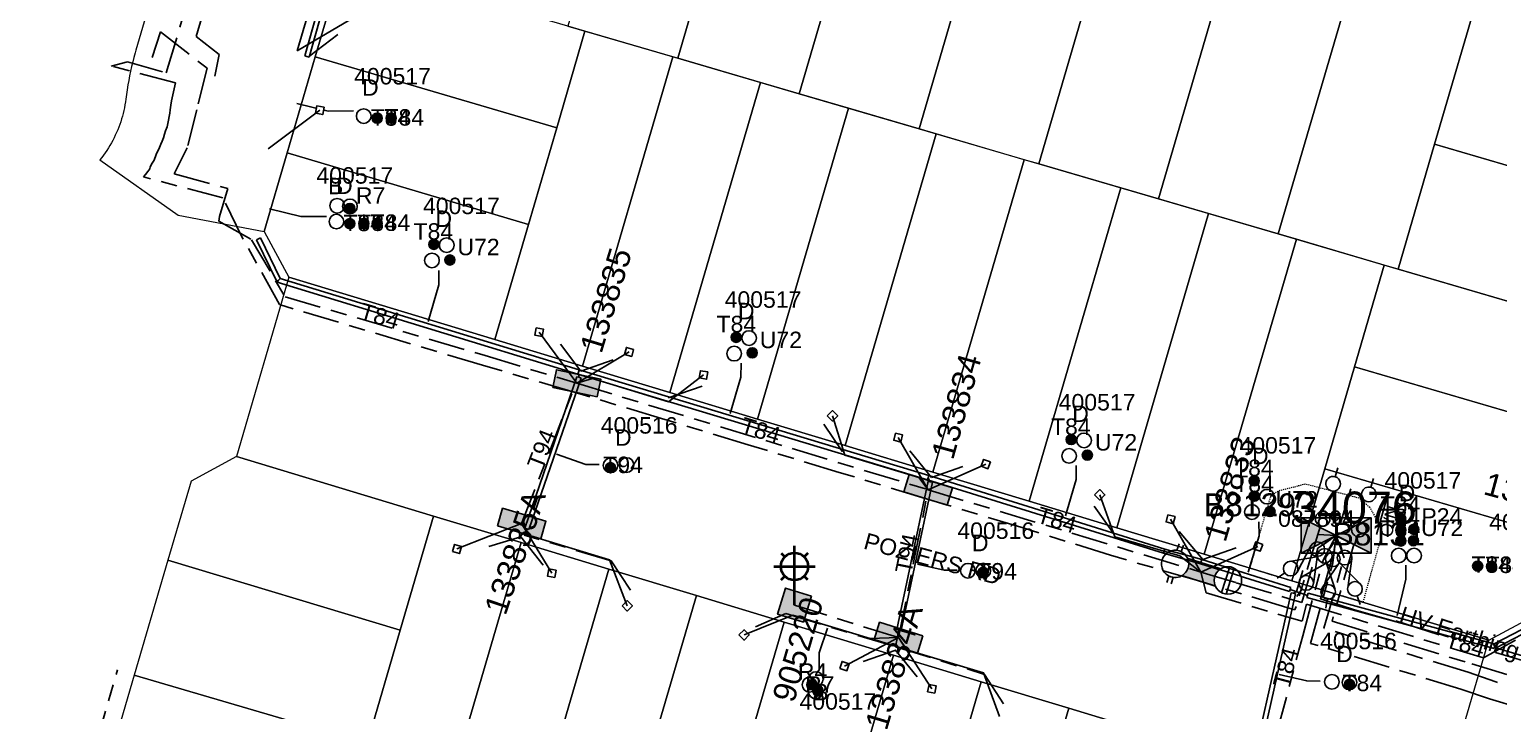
# Model space of a CAD drawing. Header units: metres. Extents: x 302050 to 303650, y 6239465 to 6240758.
# Drawn here: x 302141 to 302301.6, y 6239894.9 to 6239969.4 of the extents above; entities that cross this region are included whole.
import ezdxf
from ezdxf.enums import TextEntityAlignment as Align

# ---------------------------------------------------------------- set-up
doc = ezdxf.new("R2010")
doc.units = ezdxf.units.M
for name, pattern in [('Cable Exist UG', [8.2, 4, -1.2, 1.8, -1.2]), ('HIDDEN', [0.375, 0.25, -0.125]), ('HIDDEN2', [0.1875, 0.125, -0.0625])]:
    doc.linetypes.add(name, pattern=pattern)
doc.layers.get('0').update_dxf_attribs({"color": 6})
for name, color, linetype, lineweight in [('Cadastre Land Parcels_SP_EXT', 9, 'Continuous', 5), ('Cadastre Other Property_SP_EXT', 9, 'HIDDEN', 5), ('Cadastre Roads_SP_EXT', 9, 'Continuous', 5)]:
    doc.layers.add(name, color=color, linetype=linetype, lineweight=lineweight)
for name, color, linetype in [('Duct_SP_EXT', 7, 'Continuous'), ('Equip_HV_EXT', 7, 'Continuous'), ('Equip_LV_EXT', 7, 'Continuous'), ('Equip_SP_SL_EXT', 7, 'Continuous'), ('Mains_HV_EXT', 7, 'Continuous'), ('Mains_LV_EXT', 7, 'Continuous'), ('Mains_LV_SL_EXT', 7, 'Continuous'), ('Notes', 7, 'Continuous'), ('Services_SP_EXT', 7, 'Continuous'), ('Sub_SP_EXT', 7, 'Continuous'), ('SupportsUG_SP_LV_EXT', 7, 'Continuous'), ('SupportsUG_SP_LV_SL_EXT', 7, 'Continuous'), ('Trench_SP_EXT', 7, 'Continuous')]:
    doc.layers.add(name, color=color, linetype=linetype)
doc.styles.add('COLUMN_LABEL', font='arial.ttf')
doc.styles.add('iecARIAL', font='arial.ttf', dxfattribs={"height": 2})
doc.styles.add('POLE_LABEL', font='arial.ttf')
doc.styles.get("Standard").update_dxf_attribs({"font": 'arial.ttf'})
doc.styles.add('SWITCH_LABEL', font='arial.ttf', dxfattribs={"height": 2.5})
doc.linetypes.add('Cable E UG', pattern='A,6,-0.5,["E",Standard,S=1.7,R=0,X=0.5,Y=-1],-2.9', length=9.4)

# ---------------------------------------------------------------- blocks, each defined once
blk = doc.blocks.new('SUB_PADMOUNT_EXT')
for points in [[(0, 0), (-3.84, 1.92), (-3.84, -1.92)], [(0, 0), (3.84, 1.92), (3.84, -1.92)]]:
    blk.add_hatch(color=256).paths.add_polyline_path(points)
for p, q in [((3.84, 1.92), (-3.84, -1.92)), ((-3.84, 1.92), (3.84, -1.92))]:
    blk.add_line(p, q)
blk.add_lwpolyline([(-3.84, -1.92), (3.84, -1.92), (3.84, 1.92), (-3.84, 1.92)], close=True)
for tag, height, flags, p in [('ASSET_NUM', 3.5, 8, (2, 2)), ('STREET_CODE', 0.2, 9, (1.5, 0)), ('CONSTRUCTED_VOLTAGE', 0.2, 9, (1.5, -0.2)), ('OPERATING_VOLTAGE', 0.2, 9, (1.5, -0.6)), ('ORIENTATION', 0.2, 9, (1.5, -0.8)), ('OWNED_BY', 0.2, 9, (1.5, -1)), ('OPERATED_BY', 0.2, 9, (1.5, -1.2)), ('SECONDARY_VOLTAGE', 0.2, 9, (1.5, -1.6)), ('NO_PHASES', 0.2, 9, (1.5, -0.4)), ('MAINTAINED_BY', 0.2, 9, (1.5, -1.4)), ('STATE', 0.2, 9, (1.5, -1.8)), ('SUBSTATION_TYPE', 0.2, 9, (1.5, -2.2)), ('STREETNAME', 0.2, 9, (1.5, -3)), ('SUBURB', 0.2, 9, (1.5, -3.2)), ('PARENT', 0.2, 9, (1.5, -2)), ('USAGE', 0.2, 9, (1.5, -2.4)), ('LEGEND', 0.2, 9, (1.5, -2.6)), ('LOCATION', 0.2, 9, (1.5, -2.8)), ('Z', 0.2, 1, (1.5, -3.6)), ('NOTES', 0.2, 9, (1.5, -3.4))]:
    blk.add_attdef(tag, text='', height=height, dxfattribs=dict(flags=flags)).set_placement(p, align=Align.MIDDLE_LEFT)
blk = doc.blocks.new('COLUMN_EXT')
blk.add_hatch(color=256).paths.add_polyline_path([(-1.49, 1.48), (-1.49, -1.49), (1.48, -1.49), (1.48, 1.48)])
blk.add_lwpolyline([(-1.49, -1.49), (1.48, -1.49), (1.48, 1.48), (-1.49, 1.48)], close=True)
for tag, height, style, flags, p in [('ASSET_NUM', 2.5, 'COLUMN_LABEL', 8, (2, 2)), ('STRUCTURE_PLANT_NUMBER', 0.2, 'POLE_LABEL', 9, (1.81, 0.03)), ('STREET_CODE', 0.2, 'COLUMN_LABEL', 9, (1.81, -0.2))]:
    blk.add_attdef(tag, text='', height=height, dxfattribs=dict(style=style, flags=flags)).set_placement(p, align=Align.MIDDLE_LEFT)
at = {"flags": 9}
for tag, p in [('COLUMN_TYPE', (1.81, -0.4)), ('OWNED_BY', (1.81, -0.6)), ('STATE', (1.81, -0.8)), ('USAGE', (1.81, -1)), ('STREETNAME', (1.81, -1.6)), ('LEGEND', (1.81, -1.2)), ('LOCATION', (1.81, -1.4)), ('SUBURB', (1.81, -1.8)), ('NOTES', (1.81, -2))]:
    blk.add_attdef(tag, text='', height=0.2, dxfattribs=at).set_placement(p, align=Align.MIDDLE_LEFT)
at = {"flags": 1}
blk.add_attdef('Z', (1.81, -2.35), '', height=0.2, dxfattribs=at)
blk = doc.blocks.new('PILLAR_EXT')
blk.add_hatch(color=256).paths.add_polyline_path([(-2.475, 0.99), (-2.475, -0.99), (2.475, -0.99), (2.475, 0.99)])
blk.add_lwpolyline([(-2.475, -0.99), (2.475, -0.99), (2.475, 0.99), (-2.475, 0.99)], close=True)
at = {"style": 'iecARIAL', "flags": 8}
blk.add_attdef('ASSET_NUM', (1.5, 3.5), '', height=2.5, dxfattribs=at)
for tag, p, flags in [('OWNED_BY', (0, -0.2), 9), ('STATE', (0, -0.4), 9), ('SUPPORT_TYPE', (0, -0.6), 9), ('STREETNAME', (0, -1.8), 9), ('USAGE', (0, -0.8), 9), ('LEGEND', (0, -1), 9), ('LOCATION', (0, -1.2), 9), ('NOTES', (0, -1.4), 9), ('PARENT', (0, -1.6), 9), ('SUBURB', (0, -2), 1)]:
    blk.add_attdef(tag, p, '', height=0.2, dxfattribs=dict(flags=flags))
blk = doc.blocks.new('DUCT_EXT')
blk.add_circle((0, 0.8), 0.8)
at = {"flags": 1}
blk.add_attdef('Z', (0, 0), '', height=0.2, dxfattribs=at)
at = {"flags": 9}
for tag, p in [('DUCT_CODE', (0, 0)), ('XSECT_TYPE', (0, -0.2)), ('STATE', (0, -0.6)), ('FB_REFERENCE', (0, -0.4)), ('NOTES', (0, -0.8))]:
    blk.add_attdef(tag, text='', height=0.2, dxfattribs=at).set_placement(p, align=Align.MIDDLE_LEFT)
blk = doc.blocks.new('SL_LANTERN_EXT')
at = {"lineweight": 40}
for p, q in [((0, 1.97), (0, 6.47)), ((-1.46, 5.68), (-1.06, 5.28)), ((1.46, 5.68), (1.06, 5.28)), ((-2.25, 4.22), (2.25, 4.22)), ((-1.46, 2.76), (-1.06, 3.16)), ((0, 0), (0, 2.72)), ((1.46, 2.76), (1.06, 3.16))]:
    blk.add_line(p, q, dxfattribs=at)
blk.add_circle((0, 4.22), 1.5, dxfattribs=at)
at = {"style": 'iecARIAL', "flags": 9}
blk.add_attdef('ASSET_NUM', (1.5, 1.5), '', height=2.5, dxfattribs=at)
for tag, p, height, flags in [('OPERATING_VOLTAGE', (0.98, -1.65), 0.2, 9), ('CONSTRUCTED_VOLTAGE', (0.98, -0.65), 0.2, 9), ('CONTROL_TYPE', (0.98, -0.85), 0.2, 9), ('LANTERN_PURPOSE', (0.98, -1.05), 0.2, 9), ('LANTERN_TYPE', (0.98, -1.25), 0.2, 9), ('NO_PHASES', (0.98, -1.45), 0.2, 9), ('LNUMBER', (2.18, -3.25), 2.5, 8), ('ORIENTATION', (0.98, -1.85), 0.2, 9), ('OWNED_BY', (0.98, -2.05), 0.2, 9), ('STATE', (0.98, -2.25), 0.2, 9), ('USAGE', (0.98, -2.45), 0.2, 9), ('CEXIST', (0.98, -2.65), 0.2, 9), ('CNEW', (0.98, -2.85), 0.2, 9), ('CNUMBER', (0.98, -3.05), 0.2, 9), ('CREMOVE', (0.98, -3.25), 0.2, 9), ('CREPLACE', (0.98, -3.45), 0.2, 9), ('LKINGHEIGHT', (0.98, -3.65), 0.2, 9), ('LBRACKET', (0.98, -3.85), 0.2, 9), ('LBRACKETVOCAB', (0.98, -4.05), 0.2, 9), ('LCATEGORY', (0.98, -4.25), 0.2, 9), ('LCHARGE1', (0.98, -4.45), 0.2, 9), ('LCHARGE1PERCENT', (0.98, -4.65), 0.2, 9), ('LCHARGE2', (0.98, -4.85), 0.2, 9), ('LCHARGE2PERCENT', (0.98, -5.05), 0.2, 9), ('LCHARGE3', (0.98, -5.25), 0.2, 9), ('LCHARGE3PERCENT', (0.98, -5.45), 0.2, 9), ('LEXIST', (0.98, -5.65), 0.2, 9), ('LLAMP', (0.98, -5.85), 0.2, 9), ('LLAMPVOCAB', (0.98, -6.05), 0.2, 9), ('LMAST', (0.98, -6.25), 0.2, 9), ('LMASTVOCAB', (0.98, -6.45), 0.2, 9), ('LNEW', (0.98, -6.65), 0.2, 9), ('LANTNUMBER', (0.98, -6.85), 0.2, 9), ('LOUTREACH', (0.98, -7.25), 0.2, 9), ('LOUTREACHVOCAB', (0.98, -7.45), 0.2, 9), ('LRATECODE', (0.98, -7.65), 0.2, 9), ('LREMOVE', (0.98, -7.85), 0.2, 9), ('LREPLACE', (0.98, -8.05), 0.2, 9), ('STREETNAME', (0.98, -9.25), 0.2, 9), ('SUBURB', (0.98, -9.45), 0.2, 1), ('LTYPE', (0.98, -8.25), 0.2, 9), ('LTYPEVOCAB', (0.98, -8.45), 0.2, 9), ('LEGEND', (0.98, -8.65), 0.2, 9), ('LOCATION', (0.98, -8.85), 0.2, 9), ('NOTES', (0.98, -9.05), 0.2, 9)]:
    blk.add_attdef(tag, p, '', height=height, dxfattribs=dict(flags=flags))
blk = doc.blocks.new('CCP_EXT')
at = {"flags": 9}
for tag, p in [('LIFE_SUPPORT', (0, -1.6)), ('STATE', (0, -1.8)), ('NOTES', (0, -2))]:
    blk.add_attdef(tag, text='', height=0.2, dxfattribs=at).set_placement(p, align=Align.MIDDLE_LEFT)
blk.add_wipeout([(0, 0.57), (0.57, 0), (0, -0.57), (-0.57, 0)])
blk.add_lwpolyline([(-0.57, 0), (0, 0.57), (0.57, 0), (0, -0.57), (-0.57, 0)])
at = {"flags": 1}
blk.add_attdef('Z', (0, 0), '', height=0.2, dxfattribs=at)
at = {"flags": 9}
for tag, p in [('CCP_TYPE', (0, 0)), ('CONSTRUCTED_VOLTAGE', (0, -0.2)), ('OPERATING_VOLTAGE', (0, -0.6)), ('ORIENTATION', (0, -0.8)), ('OWNED_BY', (0, -1)), ('NO_PHASES', (0, -0.4)), ('USAGE', (0, -1.2)), ('LEGEND', (0, -1.4))]:
    blk.add_attdef(tag, text='', height=0.2, dxfattribs=at).set_placement(p, align=Align.MIDDLE_LEFT)
blk = doc.blocks.new('LV_UG_DFUSE_CLOSED_EXT')
for points in [[(1, 0), (0, 0)], [(5.04, 0.73), (2.16, -0.72)], [(5.05, -0.71), (2.16, 0.72)], [(6.2, 0.01), (7.2, 0.01)]]:
    blk.add_lwpolyline(points)
for centre in [(1.8, 0), (5.4, 0.01)]:
    blk.add_circle(centre, 0.8)
at = {"flags": 9}
for tag, p in [('ACTUAL_STATUS', (0, 0)), ('CONSTRUCTED_VOLTAGE', (0, -0.2)), ('OPERATING_VOLTAGE', (0, -0.6)), ('ORIENTATION', (0, -0.8)), ('STATE', (0, -1)), ('SWITCH_TYPE', (0, -1.2)), ('NO_PHASES', (0, -0.4)), ('USAGE', (0, -1.4)), ('NOTES', (0, -1.6))]:
    blk.add_attdef(tag, text='', height=0.2, dxfattribs=at).set_placement(p, align=Align.MIDDLE_LEFT)
at = {"flags": 1}
blk.add_attdef('Z', (0, 0), '', height=0.2, dxfattribs=at)
blk = doc.blocks.new('LV_UG_LINKS_OPEN_EXT')
for p, q in [((-0.25, 1.47), (-0.25, 2.22)), ((0.25, 1.47), (0.25, 2.22)), ((-0.25, -1.47), (-0.25, -2.22)), ((0.25, -1.47), (0.25, -2.22))]:
    blk.add_line(p, q)
at = {"flags": 9}
for tag, p in [('ACTUAL_STATUS', (0, 0)), ('CONSTRUCTED_VOLTAGE', (0, -0.2)), ('OPERATING_VOLTAGE', (0, -0.6)), ('ORIENTATION', (0, -0.8)), ('STATE', (0, -1)), ('SWITCH_TYPE', (0, -1.2)), ('NO_PHASES', (0, -0.4)), ('USAGE', (0, -1.4)), ('NOTES', (0, -1.6))]:
    blk.add_attdef(tag, text='', height=0.2, dxfattribs=at).set_placement(p, align=Align.MIDDLE_LEFT)
at = {"flags": 1}
blk.add_attdef('Z', (0, 0), '', height=0.2, dxfattribs=at)
blk.add_wipeout([(-0.25, 1.47), (-0.43, 1.43), (-0.61, 1.36), (-0.77, 1.28), (-0.93, 1.17), (-1.07, 1.05), (-1.19, 0.9), (-1.29, 0.75), (-1.38, 0.58), (-1.44, 0.4), (-1.48, 0.22), (-1.49, 0.03), (-1.49, -0.16), (-1.45, -0.34), (-1.4, -0.52), (-1.32, -0.69), (-1.23, -0.85), (-1.11, -1), (-0.98, -1.13), (-0.83, -1.24), (-0.66, -1.34), (-0.49, -1.41), (-0.31, -1.46), (-0.13, -1.49), (0.06, -1.49), (0.25, -1.47), (0.43, -1.43), (0.61, -1.36), (0.77, -1.28), (0.93, -1.17), (1.07, -1.05), (1.19, -0.9), (1.29, -0.75), (1.38, -0.58), (1.44, -0.4), (1.48, -0.22), (1.49, -0.03), (1.49, 0.16), (1.45, 0.34), (1.4, 0.52), (1.32, 0.69), (1.23, 0.85), (1.11, 1), (0.98, 1.13), (0.83, 1.24), (0.66, 1.34), (0.49, 1.41), (0.31, 1.46), (0.13, 1.49), (-0.06, 1.49)])
blk.add_lwpolyline([(0, -1.49, 1), (0, 1.49, 1)], format="xyb", close=True)
blk = doc.blocks.new('LV_UG_LINKS_CLOSED_EXT')
blk.add_wipeout([(-1.06, 1.06), (-1.18, 0.92), (-1.29, 0.76), (-1.37, 0.59), (-1.43, 0.42), (-1.48, 0.23), (-1.49, 0.05), (-1.49, -0.14), (-1.46, -0.33), (-1.41, -0.51), (-1.33, -0.68), (-1.24, -0.84), (-1.12, -0.99), (-0.99, -1.12), (-0.84, -1.24), (-0.68, -1.33), (-0.51, -1.41), (-0.33, -1.46), (-0.14, -1.49), (0.05, -1.49), (0.23, -1.48), (0.42, -1.43), (0.59, -1.37), (0.76, -1.29), (0.92, -1.18), (1.06, -1.06), (1.18, -0.92), (1.29, -0.76), (1.37, -0.59), (1.43, -0.42), (1.48, -0.23), (1.49, -0.05), (1.49, 0.14), (1.46, 0.33), (1.41, 0.51), (1.33, 0.68), (1.24, 0.84), (1.12, 0.99), (0.99, 1.12), (0.84, 1.24), (0.68, 1.33), (0.51, 1.41), (0.33, 1.46), (0.14, 1.49), (-0.05, 1.49), (-0.23, 1.48), (-0.42, 1.43), (-0.59, 1.37), (-0.76, 1.29), (-0.92, 1.18)])
for p, q in [((-0.25, -1.48), (-0.25, 1.48)), ((0.25, -1.48), (0.25, 1.48))]:
    blk.add_line(p, q)
blk.add_circle((0, 0), 1.5)
at = {"flags": 9}
for tag, p in [('ACTUAL_STATUS', (0, 0)), ('CONSTRUCTED_VOLTAGE', (0, -0.2)), ('OPERATING_VOLTAGE', (0, -0.6)), ('ORIENTATION', (0, -0.8)), ('STATE', (0, -1)), ('SWITCH_TYPE', (0, -1.2)), ('NO_PHASES', (0, -0.4)), ('USAGE', (0, -1.4)), ('NOTES', (0, -1.6))]:
    blk.add_attdef(tag, text='', height=0.2, dxfattribs=at).set_placement(p, align=Align.MIDDLE_LEFT)
at = {"flags": 1}
blk.add_attdef('Z', (0, 0), '', height=0.2, dxfattribs=at)
blk = doc.blocks.new('SWG_HOLEC_SU_EXT')
blk.add_line((1.8, -2), (5.8, -2))
for points in [[(1, 0), (0, 0)], [(6.6, 0), (7.6, 0)]]:
    blk.add_lwpolyline(points)
for points in [[(1.8, -0.8, 1), (1.8, 0.8, 1)], [(5.8, -0.8, 1), (5.8, 0.8, 1)]]:
    blk.add_lwpolyline(points, format="xyb", close=True)
at = {"style": 'SWITCH_LABEL', "flags": 8}
blk.add_attdef('ASSET_NUM', text='', height=2.5, rotation=179.9544, dxfattribs=at).set_placement((-2.4, 0), align=Align.MIDDLE_LEFT)
at = {"flags": 1}
blk.add_attdef('Z', (0, 0), '', height=0.2, dxfattribs=at)
at = {"flags": 9}
for tag, p in [('ACTUAL_STATUS', (0, -0.4)), ('CONSTRUCTED_VOLTAGE', (0, -0.6)), ('OPERATING_VOLTAGE', (0, -1)), ('ORIENTATION', (0, -1.2)), ('OWNED_BY', (0, -1.4)), ('NO_PHASES', (0, -0.8)), ('PARENT', (0, -1.6)), ('STATE', (0, -1.8)), ('SWITCH_TYPE', (0, -2)), ('STREETNAME', (0, -2.6)), ('SUBURB', (0, -2.8)), ('USAGE', (0, -2.2)), ('LOCATION', (0, -2.4)), ('NOTES', (0, -3))]:
    blk.add_attdef(tag, text='', height=0.2, dxfattribs=at).set_placement(p, align=Align.MIDDLE_LEFT)
at = {"style": 'SWITCH_LABEL', "flags": 9}
blk.add_attdef('STREET_CODE', text='', height=0.2, dxfattribs=at).set_placement((0, -0.2), align=Align.MIDDLE_LEFT)
blk = doc.blocks.new('SWG_HOLEC_SU_NO_EXT')
blk.add_line((1.8, -2), (5.8, -2))
for points in [[(1, 0), (0, 0)], [(6.6, 0), (7.6, 0)]]:
    blk.add_lwpolyline(points)
for points in [[(1.8, -0.8, 1), (1.8, 0.8, 1)], [(5.8, -0.8, 1), (5.8, 0.8, 1)]]:
    blk.add_lwpolyline(points, format="xyb", close=True)
at = {"insert": (5.31, -3.64), "char_height": 1.4, "width": 3.8863, "attachment_point": 1, "rotation": 180}
blk.add_mtext('{\\fArial|b0|i0|c0|p34;N/O}', dxfattribs=at)
at = {"style": 'SWITCH_LABEL', "flags": 8}
blk.add_attdef('ASSET_NUM', text='', height=2.5, rotation=179.9544, dxfattribs=at).set_placement((-2.4, 0), align=Align.MIDDLE_LEFT)
at = {"flags": 1}
blk.add_attdef('Z', (0, 0), '', height=0.2, dxfattribs=at)
at = {"flags": 9}
for tag, p in [('ACTUAL_STATUS', (0, -0.4)), ('CONSTRUCTED_VOLTAGE', (0, -0.6)), ('OPERATING_VOLTAGE', (0, -1)), ('ORIENTATION', (0, -1.2)), ('OWNED_BY', (0, -1.4)), ('NO_PHASES', (0, -0.8)), ('PARENT', (0, -1.6)), ('STATE', (0, -1.8)), ('SWITCH_TYPE', (0, -2)), ('STREETNAME', (0, -2.6)), ('SUBURB', (0, -2.8)), ('USAGE', (0, -2.2)), ('LOCATION', (0, -2.4)), ('NOTES', (0, -3))]:
    blk.add_attdef(tag, text='', height=0.2, dxfattribs=at).set_placement(p, align=Align.MIDDLE_LEFT)
at = {"style": 'SWITCH_LABEL', "flags": 9}
blk.add_attdef('STREET_CODE', text='', height=0.2, dxfattribs=at).set_placement((0, -0.2), align=Align.MIDDLE_LEFT)
blk = doc.blocks.new('CABLE_LARGE_EXT')
h = blk.add_hatch(color=256)
edge = h.paths.add_edge_path()
edge.add_arc((0, 0.55), 0.55, 0, 360)
blk.add_circle((0, 0.55), 0.55)
at = {"flags": 1}
blk.add_attdef('Z', (0, 0), '', height=0.2, dxfattribs=at)
at = {"flags": 9}
for tag, p in [('COND_CODE', (0, 0)), ('STATE', (0, -0.4)), ('XSECT_SIZE', (0, -0.6)), ('FB_REFERENCE', (0, -0.2)), ('NOTES', (0, -0.8))]:
    blk.add_attdef(tag, text='', height=0.2, dxfattribs=at).set_placement(p, align=Align.MIDDLE_LEFT)

msp = doc.modelspace()

# ---------------------------------------------------------------- linework, layer by layer
at = {"layer": 'Cadastre Land Parcels_SP_EXT', "linetype": 'Continuous'}
for points in [[(302220.9, 6239997.03), (302219.66, 6239997.26), (302218.42, 6239997.49), (302217.18, 6239997.7), (302215.93, 6239997.92), (302214.69, 6239998.12), (302213.44, 6239998.31), (302208.47, 6239999.07), (302203.83, 6239983.21), (302199.88, 6239969.71), (302211.89, 6239966.2), (302220.9, 6239997.03)], [(302234.41, 6239993.94), (302233.19, 6239994.26), (302231.97, 6239994.57), (302230.75, 6239994.88), (302229.52, 6239995.17), (302228.29, 6239995.46), (302227.07, 6239995.74), (302225.84, 6239996.01), (302224.6, 6239996.28), (302223.37, 6239996.54), (302222.14, 6239996.78), (302220.9, 6239997.03), (302211.89, 6239966.2), (302225.16, 6239962.32), (302234.41, 6239993.94)], [(302247.52, 6239990.18), (302239.38, 6239992.56), (302238.39, 6239992.85), (302237.4, 6239993.13), (302236.4, 6239993.4), (302235.41, 6239993.68), (302234.41, 6239993.94), (302225.16, 6239962.32), (302238.26, 6239958.48), (302247.52, 6239990.18)], [(302260.61, 6239986.35), (302247.52, 6239990.18), (302238.26, 6239958.48), (302251.34, 6239954.65), (302260.61, 6239986.35)], [(302273.69, 6239982.52), (302260.61, 6239986.35), (302251.34, 6239954.65), (302264.43, 6239950.83), (302273.69, 6239982.52)], [(302286.78, 6239978.69), (302273.69, 6239982.52), (302264.43, 6239950.83), (302277.51, 6239947), (302286.78, 6239978.69)], [(302294.59, 6239956.82), (302299.87, 6239974.86), (302286.78, 6239978.69), (302277.51, 6239947), (302290.6, 6239943.17), (302294.59, 6239956.82)], [(302201.75, 6239969.16), (302199.88, 6239969.71), (302175.36, 6239976.89), (302172.28, 6239966.37), (302198.67, 6239958.61), (302201.75, 6239969.16)], [(302322.08, 6239962.1), (302318.01, 6239969.55), (302299.87, 6239974.86), (302294.59, 6239956.82), (302318.49, 6239949.82), (302322.08, 6239962.1)], [(302211.35, 6239966.36), (302201.75, 6239969.16), (302198.67, 6239958.61), (302195.58, 6239948.05), (302191.9, 6239935.47), (302201.47, 6239932.57), (302211.35, 6239966.36)], [(302198.67, 6239958.61), (302172.28, 6239966.37), (302169.2, 6239955.85), (302195.58, 6239948.05), (302198.67, 6239958.61)], [(302220.95, 6239963.55), (302211.89, 6239966.2), (302211.35, 6239966.36), (302201.47, 6239932.57), (302211.04, 6239929.68), (302220.95, 6239963.55)], [(302230.55, 6239960.74), (302225.16, 6239962.32), (302220.95, 6239963.55), (302211.04, 6239929.68), (302220.61, 6239926.78), (302230.55, 6239960.74)], [(302240.14, 6239957.93), (302238.26, 6239958.48), (302230.55, 6239960.74), (302220.61, 6239926.78), (302230.19, 6239923.89), (302240.14, 6239957.93)], [(302249.74, 6239955.12), (302240.14, 6239957.93), (302230.19, 6239923.89), (302239.76, 6239920.99), (302249.74, 6239955.12)], [(302318.49, 6239949.82), (302294.59, 6239956.82), (302290.6, 6239943.17), (302314.5, 6239936.17), (302318.49, 6239949.82)], [(302195.58, 6239948.05), (302169.2, 6239955.85), (302166.69, 6239947.27), (302169.4, 6239942.27), (302191.9, 6239935.47), (302195.58, 6239948.05)], [(302260.3, 6239952.03), (302251.34, 6239954.65), (302249.74, 6239955.12), (302239.76, 6239920.99), (302250.29, 6239917.81), (302260.3, 6239952.03)], [(302269.9, 6239949.23), (302264.43, 6239950.83), (302260.3, 6239952.03), (302250.29, 6239917.81), (302259.86, 6239914.91), (302269.9, 6239949.23)], [(302279.5, 6239946.42), (302277.51, 6239947), (302269.9, 6239949.23), (302259.86, 6239914.91), (302269.43, 6239912.02), (302279.5, 6239946.42)], [(302282.59, 6239921.36), (302285.84, 6239932.48), (302289.09, 6239943.61), (302279.5, 6239946.42), (302269.43, 6239912.02), (302279, 6239909.12), (302282.59, 6239921.36)], [(302314.5, 6239936.17), (302290.6, 6239943.17), (302289.09, 6239943.61), (302285.84, 6239932.48), (302311.24, 6239925.04), (302314.5, 6239936.17)], [(302311.24, 6239925.04), (302285.84, 6239932.48), (302282.59, 6239921.36), (302307.98, 6239913.93), (302311.24, 6239925.04)], [(302185.22, 6239916.17), (302163.67, 6239922.69), (302158.72, 6239920.01), (302156.19, 6239911.37), (302181.57, 6239903.72), (302185.22, 6239916.17)], [(302305.46, 6239905.3), (302307.98, 6239913.93), (302282.59, 6239921.36), (302279, 6239909.12), (302300.51, 6239902.62), (302305.46, 6239905.3)], [(302194.79, 6239913.28), (302185.22, 6239916.17), (302181.57, 6239903.72), (302177.95, 6239891.35), (302176.1, 6239885), (302185.69, 6239882.19), (302194.79, 6239913.28)], [(302204.36, 6239910.38), (302194.79, 6239913.28), (302185.69, 6239882.19), (302195.29, 6239879.38), (302204.36, 6239910.38)], [(302181.57, 6239903.72), (302156.19, 6239911.37), (302152.51, 6239898.8), (302177.95, 6239891.35), (302181.57, 6239903.72)], [(302213.93, 6239907.49), (302204.36, 6239910.38), (302195.29, 6239879.38), (302204.89, 6239876.58), (302213.93, 6239907.49)], [(302223.51, 6239904.59), (302213.93, 6239907.49), (302204.89, 6239876.58), (302214.49, 6239873.77), (302223.51, 6239904.59)], [(302235.47, 6239900.97), (302223.51, 6239904.59), (302214.49, 6239873.77), (302226.48, 6239870.25), (302235.47, 6239900.97)], [(302245.04, 6239898.08), (302235.47, 6239900.97), (302226.48, 6239870.25), (302236.08, 6239867.45), (302245.04, 6239898.08)], [(302176.1, 6239885), (302177.95, 6239891.35), (302152.51, 6239898.8), (302149, 6239886.8), (302174.44, 6239879.35), (302176.1, 6239885)], [(302254.62, 6239895.18), (302245.04, 6239898.08), (302236.08, 6239867.45), (302245.68, 6239864.64), (302254.62, 6239895.18)], [(302264.19, 6239892.28), (302254.62, 6239895.18), (302245.68, 6239864.64), (302255.27, 6239861.83), (302264.19, 6239892.28)]]:
    msp.add_lwpolyline(points, close=True, dxfattribs=at)
at = {"layer": 'Duct_SP_EXT'}
for p, q in [((302177.97, 6239990.61), (302171.15, 6239966.45)), ((302178.43, 6239990.47), (302171.62, 6239966.32)), ((302171.15, 6239966.45), (302171.38, 6239966.39)), ((302171.62, 6239966.32), (302171.38, 6239966.39)), ((302165.88, 6239946.36), (302166.1, 6239946.46)), ((302165.88, 6239946.36), (302168.11, 6239941.74)), ((302166.32, 6239946.57), (302166.1, 6239946.46)), ((302166.32, 6239946.57), (302168.45, 6239942.14)), ((302168.11, 6239941.74), (302168.28, 6239941.94)), ((302168.45, 6239942.14), (302168.28, 6239941.94)), ((302195.17, 6239914.86), (302200.87, 6239931.41)), ((302195.62, 6239914.7), (302201.33, 6239931.26)), ((302200.87, 6239931.41), (302201.1, 6239931.34)), ((302200.99, 6239931.69), (302201.06, 6239931.92)), ((302200.99, 6239931.69), (302201.06, 6239931.92)), ((302201.13, 6239932.15), (302201.06, 6239931.92)), ((302201.13, 6239932.15), (302201.06, 6239931.92)), ((302201.33, 6239931.26), (302201.1, 6239931.34)), ((302235.84, 6239903.8), (302239.25, 6239919.99)), ((302236.31, 6239903.7), (302239.72, 6239919.89)), ((302239.18, 6239920.15), (302239.25, 6239920.37)), ((302239.18, 6239920.15), (302239.25, 6239920.37)), ((302239.32, 6239920.6), (302239.25, 6239920.37)), ((302239.32, 6239920.6), (302239.25, 6239920.37)), ((302239.25, 6239919.99), (302239.48, 6239919.94)), ((302239.72, 6239919.89), (302239.48, 6239919.94)), ((302195.17, 6239914.86), (302195.4, 6239914.78)), ((302195.62, 6239914.7), (302195.4, 6239914.78)), ((302275.01, 6239890.41), (302278.93, 6239907.8)), ((302275.47, 6239890.3), (302279.39, 6239907.69)), ((302278.74, 6239907.93), (302278.81, 6239908.16)), ((302278.88, 6239908.39), (302278.81, 6239908.16)), ((302278.93, 6239907.8), (302279.16, 6239907.75)), ((302279.39, 6239907.69), (302279.16, 6239907.75)), ((302280.65, 6239907.29), (302280.71, 6239907.52)), ((302280.65, 6239907.29), (302301.09, 6239901.73)), ((302280.77, 6239907.75), (302280.71, 6239907.52)), ((302280.77, 6239907.75), (302301.21, 6239902.2)), ((302235.84, 6239903.8), (302236.07, 6239903.75)), ((302236.31, 6239903.7), (302236.07, 6239903.75)), ((302301.04, 6239902.18), (302306.04, 6239904.77)), ((302301.26, 6239901.75), (302306.26, 6239904.34)), ((302301.04, 6239902.18), (302301.15, 6239901.96)), ((302301.21, 6239902.2), (302301.15, 6239901.96)), ((302301.09, 6239901.73), (302301.15, 6239901.96)), ((302301.26, 6239901.75), (302301.15, 6239901.96)), ((302301.25, 6239901.28), (302301.32, 6239901.51)), ((302301.25, 6239901.28), (302321.19, 6239895.29)), ((302301.39, 6239901.74), (302301.32, 6239901.51)), ((302301.39, 6239901.74), (302321.33, 6239895.75))]:
    msp.add_line(p, q, dxfattribs=at)
for points in [[(302176.48, 6239960.45), (302173.7, 6239960.43), (302170.27, 6239961.26)], [(302173.5, 6239948.93), (302170.72, 6239948.91), (302167.29, 6239949.75)], [(302185.79, 6239943.03), (302185.79, 6239941.45), (302184.61, 6239937.43)], [(302218.83, 6239932.89), (302218.8, 6239931.34), (302217.61, 6239927.39)], [(302203.31, 6239921.8), (302201.87, 6239921.81), (302198.65, 6239922.94)], [(302255.43, 6239921.72), (302255.43, 6239920.17), (302254.25, 6239916.22)], [(302242.42, 6239910.28), (302241.01, 6239910.27), (302238.09, 6239910.93)], [(302242.42, 6239910.28), (302241.01, 6239910.27), (302238.09, 6239910.93)], [(302291.44, 6239910.83), (302291.44, 6239909.28), (302290.51, 6239905.31)], [(302227.36, 6239899.3), (302227.36, 6239901.25), (302228.25, 6239903.92)], [(302282.1, 6239898.16), (302280.63, 6239898.18), (302277.61, 6239898.86)]]:
    msp.add_lwpolyline(points, dxfattribs=at)
at = {"layer": 'Mains_HV_EXT', "linetype": 'Cable Exist UG'}
msp.add_lwpolyline([(302283.66, 6239914.11), (302285.76, 6239913.06), (302283.39, 6239904.71), (302283.39, 6239904.71), (302298.66, 6239900.02), (302323.56, 6239892.44), (302319.37, 6239878.88), (302319.37, 6239878.88), (302342.89, 6239871.61), (302378.3, 6239860.87), (302382.2, 6239853.77), (302381.79, 6239851.91), (302381.79, 6239851.91), (302374.91, 6239826.91), (302374.37, 6239824.98), (302374.37, 6239824.98), (302367.46, 6239799.93), (302365.16, 6239790.97), (302365.16, 6239790.97), (302359.92, 6239772.68), (302356.16, 6239758.93), (302356.16, 6239758.93), (302354.88, 6239754.3)], dxfattribs=at)
at = {"layer": 'Mains_HV_EXT', "linetype": 'Cable E UG'}
for points in [[(302285.72, 6239905.97), (302282.11, 6239907.14), (302283.43, 6239911.73)], [(302290.34, 6239904.68), (302285.72, 6239905.97)], [(302295.08, 6239903.21), (302290.35, 6239904.73)]]:
    msp.add_lwpolyline(points, dxfattribs=at)
at = {"layer": 'Mains_LV_EXT', "linetype": 'Cable Exist UG'}
for points in [[(302149.98, 6239965.35), (302151.76, 6239965.8), (302156.01, 6239964.6), (302156.01, 6239964.6), (302160.47, 6239979.63), (302162.55, 6239979.7), (302168.83, 6240001.04), (302165.97, 6240005.54), (302166.55, 6240007.4), (302166.55, 6240007.4), (302171.63, 6240024.5), (302173.63, 6240024.57), (302173.63, 6240024.57), (302174.34, 6240026.96), (302172.74, 6240028.34), (302179.38, 6240051.23)], [(302170.32, 6239967), (302177.39, 6239990.88)], [(302161.31, 6239964.24), (302161.8, 6239966.61), (302159.27, 6239968.58), (302162.02, 6239977.81)], [(302194.84, 6239915.37), (302200.67, 6239930.44)], [(302236.01, 6239902.9), (302239.27, 6239919.05)], [(302307.21, 6239864.71), (302305.55, 6239866.08), (302305.55, 6239866.08), (302308.26, 6239875.51), (302316, 6239879.84), (302317.09, 6239880.69), (302317.09, 6239880.69), (302319.7, 6239890.52), (302300.6, 6239896.21), (302297.47, 6239897.28), (302281.89, 6239902.03), (302281.02, 6239902.27), (302283.47, 6239911.06), (302283.84, 6239914.06)], [(302392.17, 6239818.44), (302391.44, 6239820.69), (302391.44, 6239820.69), (302377.19, 6239824.31), (302384.67, 6239851), (302380.55, 6239854.92), (302380.55, 6239854.92), (302377.63, 6239860.03), (302353.05, 6239867.47), (302353.74, 6239869.37), (302353.74, 6239869.37), (302343.18, 6239872.57), (302318.82, 6239880.13), (302322.17, 6239891.87), (302322.17, 6239891.87), (302301.28, 6239898.07), (302298.26, 6239899.11), (302298.26, 6239899.11), (302282.51, 6239903.93), (302284.71, 6239911.63), (302283.84, 6239914.06)], [(302175.99, 6239850.24), (302173.47, 6239848.88), (302173.47, 6239848.88), (302165.44, 6239851.23), (302163.54, 6239851.79), (302163.94, 6239853.76), (302163.94, 6239853.76), (302145.04, 6239859.23), (302141.05, 6239866.61), (302143.64, 6239875.27), (302150.69, 6239899.37)]]:
    msp.add_lwpolyline(points, dxfattribs=at)
at = {"layer": 'Mains_LV_SL_EXT', "linetype": 'Cable Exist UG'}
msp.add_lwpolyline([(302236.01, 6239902.9), (302224.65, 6239906.45)], dxfattribs=at)
at = {"layer": 'Services_SP_EXT'}
msp.add_lwpolyline([(302170.32, 6239967), (302176.06, 6239970.41)], dxfattribs=at)
at = {"layer": 'Trench_SP_EXT', "linetype": 'Cable Exist UG'}
for points in [[(302171.68, 6239966.46), (302174.77, 6239968.79)], [(302199.08, 6239934.95), (302201.29, 6239932), (302204.83, 6239933.25)], [(302201.1, 6239931.34), (302201.06, 6239931.92)], [(302239.25, 6239920.37), (302239.48, 6239919.94)], [(302195.11, 6239914.11), (302195.4, 6239914.78)], [(302280.21, 6239910.23), (302279.51, 6239907.93)], [(302280.71, 6239907.52), (302278.81, 6239908.16)], [(302279.16, 6239907.75), (302279.49, 6239907.93)], [(302223.72, 6239905.53), (302235.68, 6239901.9)], [(302235.68, 6239901.9), (302236.07, 6239903.75)], [(302235.73, 6239901.52), (302232.17, 6239900.28)], [(302235.64, 6239901.55), (302238.05, 6239898.61)], [(302301.32, 6239901.51), (302301.15, 6239901.96)]]:
    msp.add_lwpolyline(points, dxfattribs=at)

# ---------------------------------------------------------------- block references
at = {"layer": 'Duct_SP_EXT'}
for name, p in [('DUCT_EXT', (302177.58, 6239959.08)), ('CABLE_LARGE_EXT', (302179.05, 6239959.1)), ('CABLE_LARGE_EXT', (302180.57, 6239959.11)), ('DUCT_EXT', (302174.68, 6239949.28)), ('DUCT_EXT', (302176.08, 6239949.22)), ('CABLE_LARGE_EXT', (302176.07, 6239949.24)), ('DUCT_EXT', (302174.6, 6239947.56)), ('CABLE_LARGE_EXT', (302176.07, 6239947.58)), ('CABLE_LARGE_EXT', (302177.59, 6239947.6)), ('CABLE_LARGE_EXT', (302179.06, 6239947.61)), ('CABLE_LARGE_EXT', (302185.24, 6239945.32)), ('CABLE_LARGE_EXT', (302187, 6239943.61)), ('CABLE_LARGE_EXT', (302218.28, 6239935.16)), ('CABLE_LARGE_EXT', (302220.04, 6239933.47)), ('CABLE_LARGE_EXT', (302254.89, 6239923.99)), ('CABLE_LARGE_EXT', (302256.65, 6239922.29)), ('DUCT_EXT', (302204.55, 6239920.92)), ('CABLE_LARGE_EXT', (302204.55, 6239920.92)), ('DUCT_EXT', (302206.3, 6239920.96)), ('CABLE_LARGE_EXT', (302274.89, 6239919.48)), ('CABLE_LARGE_EXT', (302274.89, 6239917.81)), ('CABLE_LARGE_EXT', (302276.61, 6239916.13)), ('CABLE_LARGE_EXT', (302290.89, 6239915.36)), ('CABLE_LARGE_EXT', (302290.91, 6239914.09)), ('CABLE_LARGE_EXT', (302292.32, 6239914.18)), ('CABLE_LARGE_EXT', (302290.91, 6239912.91)), ('CABLE_LARGE_EXT', (302292.28, 6239912.94)), ('DUCT_EXT', (302243.6, 6239909.41)), ('DUCT_EXT', (302245.28, 6239909.42)), ('CABLE_LARGE_EXT', (302245.27, 6239909.47)), ('CABLE_LARGE_EXT', (302299.3, 6239910.17)), ('CABLE_LARGE_EXT', (302300.82, 6239910.14)), ('DUCT_EXT', (302283.37, 6239897.27)), ('DUCT_EXT', (302285.29, 6239897.2)), ('CABLE_LARGE_EXT', (302285.3, 6239897.23))]:
    msp.add_blockref(name, p, dxfattribs=at)
for name, p, rotation in [('DUCT_EXT', (302187.45, 6239945.78), 89.95909066518992), ('DUCT_EXT', (302185.84, 6239944.11), 89.95909066518992), ('DUCT_EXT', (302220.49, 6239935.63), 89.95909066518992), ('DUCT_EXT', (302218.86, 6239933.93), 89.95909066518992), ('DUCT_EXT', (302257.09, 6239924.45), 89.95909066518992), ('DUCT_EXT', (302255.46, 6239922.76), 89.95909066518992), ('DUCT_EXT', (302277.07, 6239918.3), 89.95909066518992), ('DUCT_EXT', (302275.44, 6239916.62), 89.95909066518992), ('DUCT_EXT', (302291.47, 6239911.87), 89.95909066518992), ('DUCT_EXT', (302293.15, 6239911.87), 89.95909066518992), ('DUCT_EXT', (302227.79, 6239898.38), 90.13335115908477), ('DUCT_EXT', (302227.09, 6239897.75), 89.6192210202979), ('CABLE_LARGE_EXT', (302227.09, 6239897.75), 89.8287928827382), ('DUCT_EXT', (302227.77, 6239897.04), 90.19101176278747), ('CABLE_LARGE_EXT', (302227.77, 6239897.04), 89.92931956390366)]:
    msp.add_blockref(name, p, dxfattribs=dict(at, rotation=rotation))
at = {"layer": 'Equip_HV_EXT'}
ref = msp.add_blockref('SWG_HOLEC_SU_NO_EXT', (302285.84, 6239912.97), dxfattribs=dict(at, rotation=74.2349408755483))
ref.add_attrib('ASSET_NUM', 'B8131', dxfattribs={"layer": '0', "height": 2.5, "style": 'SWITCH_LABEL'}).set_placement((302283.44, 6239914.22), align=Align.MIDDLE_LEFT)
at = {"layer": 'Equip_LV_EXT'}
for p, rotation in [((302283.23, 6239913.62), 216.0000000683129), ((302283.61, 6239913.33), 235.5169435383543), ((302283.74, 6239913.24), 261.6610100208137), ((302284.2, 6239913.35), 288.2038067934232)]:
    msp.add_blockref('LV_UG_DFUSE_CLOSED_EXT', p, dxfattribs=dict(at, rotation=rotation))
at = {"layer": 'Equip_SP_SL_EXT'}
msp.add_blockref('SL_LANTERN_EXT', (302224.65, 6239906.45), dxfattribs=at)
at = {"layer": 'Sub_SP_EXT'}
ref = msp.add_blockref('SUB_PADMOUNT_EXT', (302283.84, 6239914.06), dxfattribs=at)
ref.add_attrib('ASSET_NUM', '34076', dxfattribs={"layer": '0', "height": 3.5}).set_placement((302285.84, 6239914.31), align=Align.BOTTOM_CENTER)
at = {"layer": 'SupportsUG_SP_LV_EXT'}
ref = msp.add_blockref('PILLAR_EXT', (302200.86, 6239930.69), dxfattribs=dict(at, rotation=348.0560985184797))
ref.add_attrib('ASSET_NUM', '133835', dxfattribs={"layer": '0', "height": 2.5, "rotation": 73.2239, "style": 'iecARIAL'}).set_placement((302202.36, 6239934.19), align=Align.MIDDLE_LEFT)
ref = msp.add_blockref('PILLAR_EXT', (302239.27, 6239919.05), dxfattribs=dict(at, rotation=343.1752308738419))
ref.add_attrib('ASSET_NUM', '133834', dxfattribs={"layer": '0', "height": 2.5, "rotation": 74.4117, "style": 'iecARIAL'}).set_placement((302240.77, 6239922.55), align=Align.MIDDLE_LEFT)
ref = msp.add_blockref('PILLAR_EXT', (302269.04, 6239910.07), dxfattribs=dict(at, rotation=342.4743098763018))
ref.add_attrib('ASSET_NUM', '133833', dxfattribs={"layer": '0', "height": 2.5, "rotation": 73.5549, "style": 'iecARIAL'}).set_placement((302270.54, 6239913.57), align=Align.MIDDLE_LEFT)
ref = msp.add_blockref('PILLAR_EXT', (302309.88, 6239913.27), dxfattribs=dict(at, rotation=72.35248722523002))
ref.add_attrib('ASSET_NUM', '133831', dxfattribs={"layer": '0', "height": 2.5, "rotation": 344.9271, "style": 'iecARIAL'}).set_placement((302311.38, 6239916.77), align=Align.MIDDLE_RIGHT)
ref = msp.add_blockref('PILLAR_EXT', (302194.84, 6239915.37), dxfattribs=dict(at, rotation=343.3352581368912))
ref.add_attrib('ASSET_NUM', '133835A', dxfattribs={"layer": '0', "height": 2.5, "rotation": 71.4438, "style": 'iecARIAL'}).set_placement((302196.34, 6239918.87), align=Align.MIDDLE_RIGHT)
ref = msp.add_blockref('PILLAR_EXT', (302236.01, 6239902.9), dxfattribs=dict(at, rotation=162.6835392985478))
ref.add_attrib('ASSET_NUM', '133834A', dxfattribs={"layer": '0', "height": 2.5, "rotation": 73.4392, "style": 'iecARIAL'}).set_placement((302237.51, 6239906.4), align=Align.MIDDLE_RIGHT)
at = {"layer": 'SupportsUG_SP_LV_SL_EXT'}
ref = msp.add_blockref('COLUMN_EXT', (302224.65, 6239906.45), dxfattribs=dict(at, rotation=162.7858286580535))
ref.add_attrib('ASSET_NUM', '905220', dxfattribs={"layer": '0', "height": 2.5, "rotation": 73.7338, "style": 'COLUMN_LABEL'}).set_placement((302226.65, 6239907.2), align=Align.MIDDLE_RIGHT)

# ---------------------------------------------------------------- texts
at = {"layer": 'Cadastre Other Property_SP_EXT'}
msp.add_text('087894', height=1.8, dxfattribs=at).set_placement((302277.49, 6239915.01))
at = {"layer": 'Duct_SP_EXT'}
for s, p in [('400517', (302176.53, 6239963.34)), ('D', (302177.4, 6239962.11)), ('T84', (302178.34, 6239958.83)), ('T84', (302179.85, 6239958.84)), ('400517', (302172.41, 6239952.5)), ('B', (302173.68, 6239951.34)), ('D', (302174.56, 6239951.37)), ('R7', (302176.73, 6239950.3)), ('400517', (302184.06, 6239949.17)), ('T84', (302175.36, 6239947.31)), ('T84', (302176.87, 6239947.33)), ('T84', (302178.33, 6239947.34)), ('D', (302185.42, 6239947.77)), ('T84', (302183.02, 6239946.38)), ('U72', (302187.82, 6239944.68)), ('400517', (302217.02, 6239938.94)), ('D', (302218.47, 6239937.68)), ('T84', (302216.13, 6239936.26)), ('U72', (302220.86, 6239934.53)), ('400517', (302253.52, 6239927.72)), ('D', (302255, 6239926.46)), ('400516', (302203.48, 6239925.19)), ('T84', (302252.68, 6239925.05)), ('D', (302205.04, 6239923.87)), ('U72', (302257.48, 6239923.34)), ('400517', (302273.28, 6239923.01)), ('D', (302274.64, 6239921.85)), ('T94', (302203.76, 6239920.88)), ('T84', (302272.68, 6239920.55)), ('T84', (302272.7, 6239918.8)), ('400517', (302289.12, 6239919.18)), ('U72', (302277.22, 6239917.11)), ('T84', (302288.7, 6239916.52)), ('D', (302290.67, 6239917.8)), ('T84', (302288.68, 6239915.18)), ('P24', (302293.15, 6239915.24)), ('400516', (302242.45, 6239913.69)), ('T84', (302288.7, 6239913.91)), ('U72', (302293.11, 6239914)), ('400517', (302300.56, 6239914.63)), ('D', (302244.04, 6239912.34)), ('T84', (302298.62, 6239909.98)), ('T84', (302300.14, 6239909.96)), ('T94', (302244.62, 6239909.25)), ('400516', (302282.08, 6239901.63)), ('D', (302283.84, 6239900.22)), ('R4', (302225.02, 6239898.3)), ('T84', (302284.53, 6239897.05)), ('B', (302226.7, 6239896.06)), ('400517', (302225.2, 6239895.03))]:
    msp.add_text(s, height=1.8, dxfattribs=at).set_placement(p)
at = {"layer": 'Mains_HV_EXT'}
msp.add_text('HV Earthing', height=1.8, rotation=342.2876, dxfattribs=at).set_placement((302290.61, 6239904.64))
at = {"layer": 'Mains_LV_EXT'}
for s, rotation, p in [('T84', 343.6096, (302177.01, 6239937.78)), ('T84', 343.1519, (302218.62, 6239925.31)), ('T94', 68.8369, (302197.07, 6239921.16)), ('T84', 343.2024, (302250.98, 6239915.52)), ('T94', 78.5925, (302237.4, 6239909.8)), ('T84', 343.0572, (302295.63, 6239901.99)), ('T84', 75.0739, (302278.64, 6239897.31))]:
    msp.add_text(s, height=1.8, rotation=rotation, dxfattribs=at).set_placement(p)
at = {"layer": 'Notes'}
msp.add_text('POZIERS RD', height=1.8, rotation=344.829, dxfattribs=at).set_placement((302232.09, 6239912.65))

# ---------------------------------------------------------------- next in the draw order: block references
at = {"layer": 'Services_SP_EXT'}
for p, rotation in [((302172.78, 6239960.52), 215.1881024864946), ((302196.75, 6239936.28), 306.0560982284621), ((302206.58, 6239934.11), 210.0560984469163), ((302214.71, 6239931.6), 215.7287235023451), ((302235.98, 6239924.76), 301.1752309643908), ((302245.55, 6239921.86), 205.1752310427603), ((302265.75, 6239915.84), 300.4743100175762), ((302187.77, 6239912.59), 27.9807143907416), ((302275.29, 6239912.85), 204.4743098175313), ((302198.13, 6239909.95), 123.9807142338348), ((302230.12, 6239899.79), 27.37768000949321), ((302239.67, 6239897.31), 123.3776798586678)]:
    msp.add_blockref('CCP_EXT', p, dxfattribs=dict(at, rotation=rotation))
for p in [(302228.81, 6239927.13), (302258.01, 6239918.5), (302206.38, 6239906.37), (302219.14, 6239903.19)]:
    msp.add_blockref('CCP_EXT', p, dxfattribs=at)

# ---------------------------------------------------------------- next in the draw order: linework, layer by layer
at = {"layer": 'Cadastre Other Property_SP_EXT', "linetype": 'HIDDEN2'}
msp.add_lwpolyline([(302274.41, 6239910.51), (302276.87, 6239909.75), (302280.18, 6239908.77), (302286.8, 6239906.81), (302288.91, 6239914.38), (302288.46, 6239915.49), (302287.52, 6239917.12), (302286.37, 6239918.13), (302280.48, 6239919.67), (302279.21, 6239919.34), (302277.48, 6239918.92), (302276.65, 6239918.29), (302276.31, 6239917.1), (302275.72, 6239915.13), (302274.41, 6239910.51)], close=True, dxfattribs=at)
at = {"layer": 'Cadastre Roads_SP_EXT', "linetype": 'Continuous'}
for points in [[(302157.52, 6239983.59), (302152.69, 6239967.1), (302152.61, 6239966.8), (302152.47, 6239966.3), (302152.34, 6239965.8), (302152.22, 6239965.3), (302152.11, 6239964.8), (302152, 6239964.29), (302151.9, 6239963.78), (302151.81, 6239963.28), (302151.73, 6239962.76), (302151.65, 6239962.25), (302151.58, 6239961.74), (302151.54, 6239961.43), (302151.49, 6239961.11), (302151.43, 6239960.8), (302151.37, 6239960.49), (302151.29, 6239960.18), (302151.21, 6239959.88), (302151.12, 6239959.57), (302151.03, 6239959.27), (302150.92, 6239958.97), (302150.81, 6239958.67), (302150.7, 6239958.38), (302150.57, 6239958.09), (302150.44, 6239957.8), (302150.3, 6239957.51), (302150.16, 6239957.23), (302150.01, 6239956.95), (302149.85, 6239956.68), (302149.68, 6239956.41), (302149.51, 6239956.14), (302149.33, 6239955.88), (302149.15, 6239955.62), (302148.96, 6239955.37), (302148.76, 6239955.12), (302157.32, 6239949.07), (302166.69, 6239947.27), (302169.2, 6239955.85), (302172.28, 6239966.37), (302175.36, 6239976.89)], [(302294.77, 6239883.03), (302300.51, 6239902.62), (302300.51, 6239902.62), (302279, 6239909.12), (302269.43, 6239912.02), (302259.86, 6239914.91), (302250.29, 6239917.81), (302239.76, 6239920.99), (302230.19, 6239923.89), (302220.61, 6239926.78), (302211.04, 6239929.68), (302201.47, 6239932.57), (302191.9, 6239935.47), (302169.4, 6239942.27), (302163.67, 6239922.69), (302185.22, 6239916.17), (302194.79, 6239913.28), (302204.36, 6239910.38), (302213.93, 6239907.49), (302223.51, 6239904.59), (302235.47, 6239900.97), (302245.04, 6239898.08), (302254.62, 6239895.18), (302264.19, 6239892.28)]]:
    msp.add_lwpolyline(points, dxfattribs=at)
at = {"layer": 'Duct_SP_EXT'}
for p, q in [((302168.11, 6239941.74), (302200.99, 6239931.69)), ((302168.45, 6239942.14), (302201.13, 6239932.15)), ((302200.99, 6239931.69), (302239.18, 6239920.15)), ((302201.13, 6239932.15), (302239.32, 6239920.6))]:
    msp.add_line(p, q, dxfattribs=at)
at = {"layer": 'Mains_LV_EXT', "linetype": 'Cable Exist UG'}
for points in [[(302154.47, 6239966.27), (302155.36, 6239969.09), (302160.46, 6239965.12), (302160.46, 6239965.12), (302159.33, 6239960.56), (302158.3, 6239956.43), (302156.87, 6239953.59), (302162.75, 6239951.96), (302161.84, 6239948.9), (302161.76, 6239948.41), (302165.31, 6239946.38), (302165.31, 6239946.38), (302168.99, 6239940.14), (302190.84, 6239933.71), (302200.86, 6239930.69)], [(302200.86, 6239930.69), (302239.27, 6239919.05)], [(302275.68, 6239890.91), (302276.36, 6239892.81), (302276.36, 6239892.81), (302277.37, 6239892.54), (302280.18, 6239903.1), (302282.44, 6239911.45), (302283.84, 6239914.06)]]:
    msp.add_lwpolyline(points, dxfattribs=at)
at = {"layer": 'Services_SP_EXT'}
for points in [[(302167.15, 6239956.29), (302172.78, 6239960.52)], [(302200.86, 6239930.69), (302196.75, 6239936.28)], [(302200.86, 6239930.69), (302206.58, 6239934.11)], [(302200.86, 6239930.69), (302202.59, 6239931.21), (302202.59, 6239931.21), (302210.9, 6239928.68), (302214.71, 6239931.6)], [(302239.27, 6239919.05), (302238.24, 6239920.41), (302238.24, 6239920.41), (302230.15, 6239922.85), (302228.79, 6239927.14)], [(302239.27, 6239919.05), (302235.98, 6239924.76)], [(302239.27, 6239919.05), (302245.55, 6239921.87)], [(302194.84, 6239915.37), (302187.77, 6239912.59)], [(302194.84, 6239915.37), (302198.13, 6239909.95)], [(302194.84, 6239915.37), (302195.82, 6239914.03), (302195.82, 6239914.03), (302204.45, 6239911.41), (302206.38, 6239906.37)], [(302236.01, 6239902.9), (302232.91, 6239902.8), (302232.91, 6239902.8), (302224.47, 6239905.34), (302219.14, 6239903.19)], [(302236.01, 6239902.9), (302230.12, 6239899.79)], [(302236.01, 6239902.9), (302239.67, 6239897.31)], [(302236.01, 6239902.9), (302236.93, 6239901.58), (302236.93, 6239901.58), (302245.31, 6239899.04), (302247.07, 6239894.28)]]:
    msp.add_lwpolyline(points, dxfattribs=at)
at = {"layer": 'Trench_SP_EXT', "linetype": 'Cable Exist UG'}
for points in [[(302214.55, 6239930.36), (302210.86, 6239929.11)], [(302227.85, 6239926.22), (302229.88, 6239923.21)], [(302237.26, 6239923.3), (302239.61, 6239920.41), (302243.04, 6239921.59)], [(302257.39, 6239917.27), (302259.54, 6239914.24)], [(302197.2, 6239910.81), (302194.76, 6239913.92), (302191.26, 6239912.85)], [(302206.72, 6239908.09), (302204.62, 6239911.3), (302204.62, 6239911.3), (302195.11, 6239914.11)], [(302266.7, 6239914.48), (302269.27, 6239911.44), (302272.91, 6239912.7)], [(302220.39, 6239904.08), (302223.72, 6239905.53)], [(302235.68, 6239901.9), (302245.4, 6239898.89), (302247.5, 6239895.67)]]:
    msp.add_lwpolyline(points, dxfattribs=at)

# ---------------------------------------------------------------- next in the draw order: block references
at = {"layer": 'Equip_HV_EXT'}
ref = msp.add_blockref('SWG_HOLEC_SU_EXT', (302281.85, 6239914.16), dxfattribs=dict(at, rotation=73.31433931418673))
ref.add_attrib('ASSET_NUM', 'B8129', dxfattribs={"layer": '0', "height": 2.5, "style": 'SWITCH_LABEL'}).set_placement((302279.46, 6239915.41), align=Align.BOTTOM_RIGHT)

# ---------------------------------------------------------------- next in the draw order: texts
at = {"layer": 'Duct_SP_EXT'}
msp.add_text('R7', height=1.8, dxfattribs=at).set_placement((302225.8, 6239896.89))

# ---------------------------------------------------------------- next in the draw order: block references
at = {"layer": 'Equip_LV_EXT', "rotation": 342.4743098763018}
for name, p in [('LV_UG_LINKS_OPEN_EXT', (302266.24, 6239910.96)), ('LV_UG_LINKS_CLOSED_EXT', (302272.01, 6239909.15))]:
    msp.add_blockref(name, p, dxfattribs=at)

# ---------------------------------------------------------------- next in the draw order: linework, layer by layer
at = {"layer": 'Duct_SP_EXT'}
for p, q in [((302239.18, 6239920.15), (302264.99, 6239912.12)), ((302239.32, 6239920.6), (302265.12, 6239912.58)), ((302264.99, 6239912.12), (302265.06, 6239912.35)), ((302264.99, 6239912.12), (302269.02, 6239910.98)), ((302265.12, 6239912.58), (302265.06, 6239912.35)), ((302265.12, 6239912.58), (302269.15, 6239911.44)), ((302269.02, 6239910.98), (302269.09, 6239911.21)), ((302269.02, 6239910.98), (302269.09, 6239911.21)), ((302269.02, 6239910.98), (302278.74, 6239907.93)), ((302269.16, 6239911.44), (302269.09, 6239911.21)), ((302269.15, 6239911.44), (302269.09, 6239911.21)), ((302269.16, 6239911.44), (302278.88, 6239908.39))]:
    msp.add_line(p, q, dxfattribs=at)
msp.add_lwpolyline([(302275.4, 6239915.57), (302275.41, 6239914.01), (302274.23, 6239910.04)], dxfattribs=at)
at = {"layer": 'Mains_HV_EXT', "linetype": 'Cable Exist UG'}
msp.add_lwpolyline([(302283.84, 6239914.06), (302281.85, 6239914.16), (302279.33, 6239905.92), (302279.33, 6239905.92), (302278.46, 6239906.19), (302268.82, 6239909.1), (302259.18, 6239911.9), (302249.63, 6239914.89), (302239.04, 6239918.08), (302229.54, 6239920.96), (302219.58, 6239923.98), (302210.12, 6239926.84), (302200.58, 6239929.73), (302190.56, 6239932.67), (302168.39, 6239939.28), (302164.23, 6239946.77), (302162.2, 6239950.95), (302153.51, 6239953.24), (302153.51, 6239953.24), (302153.74, 6239953.51), (302153.98, 6239953.82), (302154.22, 6239954.13), (302154.26, 6239954.35), (302154.46, 6239954.74), (302154.67, 6239955.07), (302154.89, 6239955.67), (302155.25, 6239956.44), (302155.41, 6239956.8), (302155.55, 6239957.16), (302155.69, 6239957.52), (302155.81, 6239957.89), (302155.93, 6239958.27), (302156.09, 6239958.7), (302156.18, 6239959.06), (302156.26, 6239959.44), (302156.34, 6239959.83), (302156.4, 6239960.21), (302156.44, 6239960.56), (302156.51, 6239961.06), (302156.58, 6239961.55), (302157, 6239963.5), (302149.98, 6239965.35)], dxfattribs=at)
at = {"layer": 'Mains_LV_EXT', "linetype": 'Cable Exist UG'}
for points in [[(302239.27, 6239919.05), (302269.04, 6239910.07)], [(302269.04, 6239910.07), (302272.93, 6239908.9), (302272.93, 6239908.9), (302278.72, 6239907.15), (302280.1, 6239906.75), (302281.85, 6239912.69), (302283.75, 6239914.02)], [(302269.04, 6239910.07), (302269.63, 6239907.81), (302269.63, 6239907.81), (302278.2, 6239905.23), (302280.12, 6239904.69), (302280.6, 6239906.56), (302299.93, 6239900.68), (302307.57, 6239904.97), (302309.95, 6239913.47)]]:
    msp.add_lwpolyline(points, dxfattribs=at)
at = {"layer": 'Services_SP_EXT'}
for points in [[(302269.04, 6239910.07), (302266.74, 6239911.82), (302266.74, 6239911.82), (302259.65, 6239913.93), (302258.01, 6239918.5)], [(302269.04, 6239910.07), (302265.75, 6239915.84)], [(302269.04, 6239910.07), (302275.29, 6239912.85)]]:
    msp.add_lwpolyline(points, dxfattribs=at)

doc.saveas('drawing.dxf')
